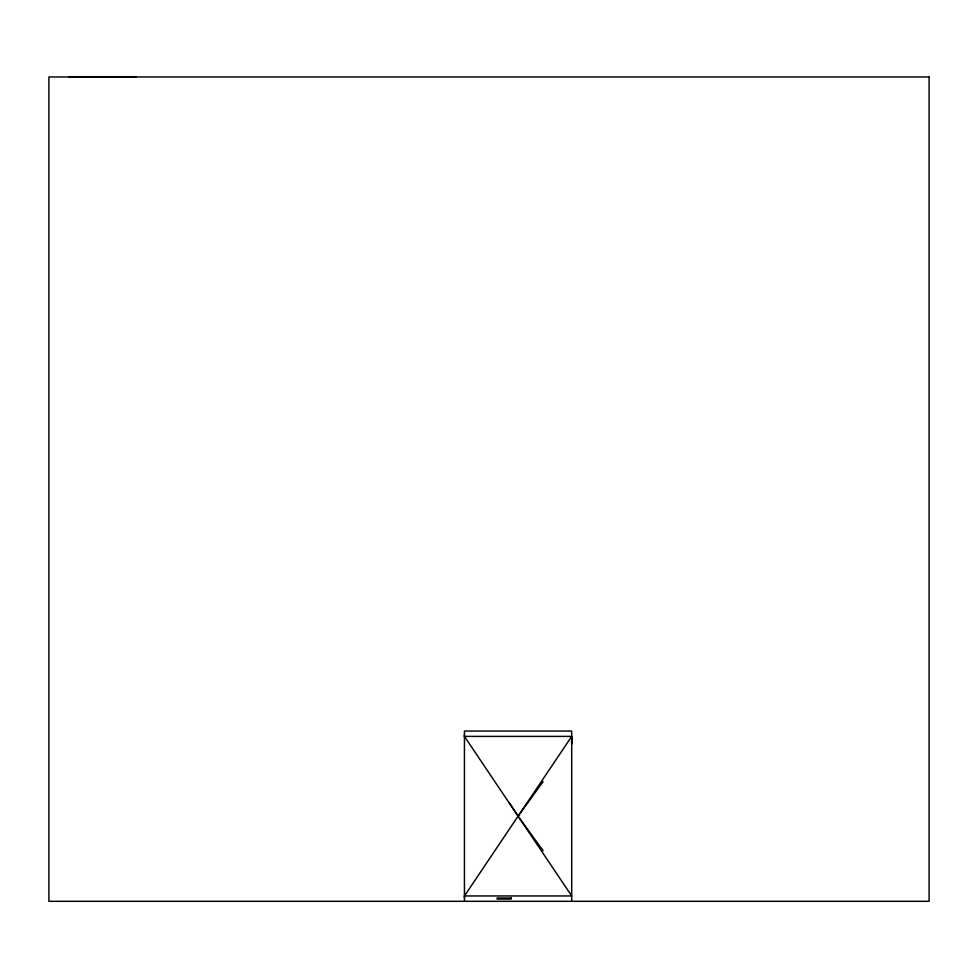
<?xml version="1.0" encoding="UTF-8"?>
<svg xmlns="http://www.w3.org/2000/svg" width="978" height="978" viewBox="0 0 978 978"><rect width="100%" height="100%" fill="white"/><g stroke="black" fill="none" stroke-linecap="round" stroke-linejoin="round"><path stroke-width="1.47" d="M464.44 734.759L464.464 736.397L571.702 736.397L571.702 743.696M464.44 897.584L464.464 895.958L571.702 736.397M543.096 850.701L518.071 816.178L543.096 781.654M68.692 76.7L136.064 76.7M464.44 895.958L571.702 895.958L464.44 736.397M509.33 802.742L518.071 816.178M571.641 739.001L571.702 744.209M571.702 901.3L571.702 731.055L464.44 731.055L464.44 901.3M929.1 76.981L48.9 76.981L48.9 901.3L929.1 901.3L929.1 76.981M511.249 898.012L497.068 898.012L497.068 899.075L511.249 899.075L511.249 898.012"/></g></svg>
